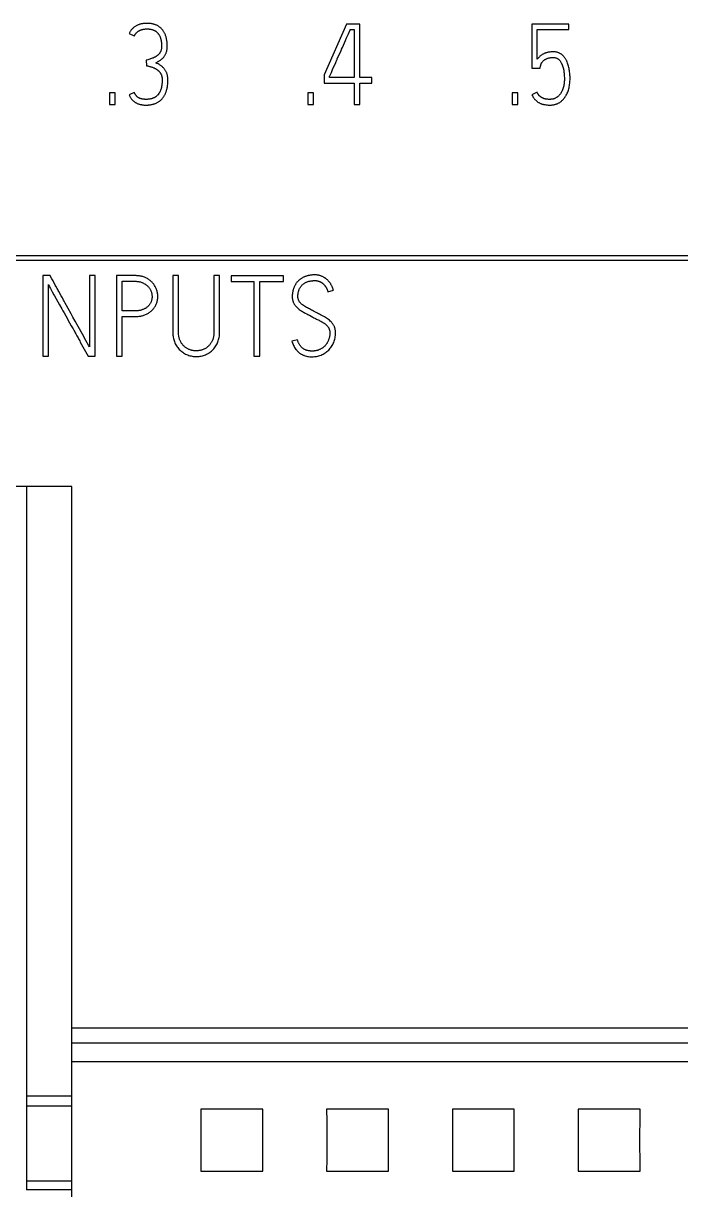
# Model space of a CAD drawing. Header units: inches. Extents: x 9000 to 22395, y 8106 to 17135.
# Drawn here: x 10189.9 to 10218.9, y 8433.9 to 8485.4 of the extents above; entities that cross this region are included whole.
import ezdxf

# ---------------------------------------------------------------- set-up
doc = ezdxf.new("R2010")
doc.units = ezdxf.units.IN
doc.header["$MEASUREMENT"] = 0
doc.layers.add('20000_FRONT_O', color=7, linetype='Continuous')
doc.layers.add('20500_FRONT_O_LABELING', color=7, linetype='Continuous')

# ---------------------------------------------------------------- blocks, each defined once
blk = doc.blocks.new('A$C21A67833')
at = {"layer": '20000_FRONT_O', "linetype": 'Continuous'}
for p, q in [((8.76, 80.703), (87.34, 80.703)), ((87.44, 80.603), (8.66, 80.603)), ((61.021, 76.112), (26, 76.112)), ((60.122, 76.112), (60.122, 62.136)), ((61.021, 22.835), (61.021, 76.112)), ((107.764, 65.346), (61.021, 65.346)), ((107.764, 65.048), (61.021, 65.048)), ((107.764, 64.677), (61.021, 64.677)), ((60.122, 64), (61.021, 64)), ((60.122, 63.8), (61.021, 63.8)), ((64.819, 63.733), (63.587, 63.733)), ((67.319, 63.733), (66.087, 63.733)), ((69.819, 63.733), (68.587, 63.733)), ((72.319, 63.733), (71.087, 63.733)), ((63.587, 62.501), (64.819, 62.501)), ((66.087, 62.501), (67.319, 62.501)), ((68.587, 62.501), (69.819, 62.501)), ((71.087, 62.501), (72.319, 62.501)), ((60.122, 62.314), (61.021, 62.314)), ((60.122, 62.14), (61.021, 62.14))]:
    blk.add_line(p, q, dxfattribs=at)
for points in [[(63.587, 63.733), (63.588, 63.491), (63.588, 63.242), (63.588, 62.992), (63.588, 62.744), (63.587, 62.501)], [(64.819, 62.501), (64.818, 62.744), (64.817, 62.992), (64.817, 63.242), (64.818, 63.491), (64.819, 63.733)], [(66.087, 63.733), (66.088, 63.491), (66.088, 63.242), (66.088, 62.992), (66.088, 62.744), (66.087, 62.501)], [(67.319, 62.501), (67.318, 62.744), (67.317, 62.992), (67.317, 63.242), (67.318, 63.491), (67.319, 63.733)], [(68.587, 63.733), (68.588, 63.491), (68.588, 63.242), (68.588, 62.992), (68.588, 62.744), (68.587, 62.501)], [(69.819, 62.501), (69.818, 62.744), (69.817, 62.992), (69.817, 63.242), (69.818, 63.491), (69.819, 63.733)], [(71.087, 63.733), (71.088, 63.491), (71.088, 63.242), (71.088, 62.992), (71.088, 62.744), (71.087, 62.501)], [(72.319, 62.501), (72.318, 62.744), (72.317, 62.992), (72.317, 63.242), (72.318, 63.491), (72.319, 63.733)]]:
    blk.add_lwpolyline(points, dxfattribs=at)
at = {"layer": '20500_FRONT_O_LABELING', "linetype": 'Continuous'}
for p, q in [((62.161, 85.117), (62.264, 85.066)), ((66.484, 85.303), (66.036, 84.291)), ((66.748, 85.303), (66.484, 85.303)), ((66.521, 85.108), (66.554, 85.184)), ((66.554, 85.184), (66.558, 85.192)), ((66.558, 85.192), (66.635, 85.192)), ((66.635, 85.192), (66.635, 84.238)), ((66.748, 84.238), (66.748, 85.303)), ((70.904, 85.303), (70.165, 85.303)), ((70.165, 85.303), (70.165, 84.424)), ((70.276, 85.192), (70.904, 85.192)), ((70.276, 84.601), (70.276, 85.192)), ((70.904, 85.192), (70.904, 85.303)), ((66.4, 84.833), (66.462, 84.975)), ((62.535, 84.594), (62.501, 84.584)), ((62.501, 84.584), (62.508, 84.473)), ((66.181, 84.341), (66.207, 84.4)), ((66.207, 84.4), (66.27, 84.541)), ((70.165, 84.424), (70.334, 84.424)), ((70.334, 84.424), (70.342, 84.473)), ((70.346, 84.49), (70.347, 84.492)), ((70.347, 84.492), (70.348, 84.494)), ((70.348, 84.497), (70.349, 84.499)), ((70.348, 84.494), (70.348, 84.497)), ((70.349, 84.499), (70.35, 84.501)), ((70.35, 84.501), (70.351, 84.505)), ((66.036, 84.291), (66.036, 84.127)), ((66.147, 84.238), (66.147, 84.267)), ((66.635, 84.238), (66.147, 84.238)), ((66.984, 84.238), (66.748, 84.238)), ((66.984, 84.127), (66.984, 84.238)), ((61.882, 83.936), (61.768, 83.936)), ((61.768, 83.936), (61.768, 83.703)), ((61.882, 83.703), (61.882, 83.936)), ((62.264, 83.94), (62.161, 83.894)), ((65.829, 83.936), (65.716, 83.936)), ((65.716, 83.936), (65.716, 83.703)), ((65.829, 83.703), (65.829, 83.936)), ((66.036, 84.127), (66.635, 84.127)), ((66.635, 84.127), (66.635, 83.703)), ((66.748, 84.127), (66.984, 84.127)), ((66.748, 83.703), (66.748, 84.127)), ((69.887, 83.936), (69.774, 83.936)), ((69.774, 83.936), (69.774, 83.703)), ((69.887, 83.703), (69.887, 83.936)), ((70.271, 83.945), (70.169, 83.898)), ((61.768, 83.703), (61.882, 83.703)), ((65.716, 83.703), (65.829, 83.703)), ((66.635, 83.703), (66.748, 83.703)), ((69.774, 83.703), (69.887, 83.703)), ((60.588, 80.303), (60.444, 80.303)), ((60.444, 80.303), (60.444, 78.703)), ((61.485, 80.303), (61.372, 80.303)), ((61.372, 80.303), (61.372, 78.887)), ((61.485, 78.703), (61.485, 80.303)), ((62.146, 80.303), (61.909, 80.303)), ((61.909, 80.303), (61.909, 78.703)), ((63.143, 80.305), (63.029, 80.305)), ((63.143, 79.286), (63.143, 80.305)), ((63.959, 80.305), (63.846, 80.305)), ((63.959, 79.275), (63.959, 80.305)), ((65.231, 80.301), (64.186, 80.301)), ((64.186, 80.301), (64.186, 80.187)), ((65.231, 80.187), (65.231, 80.301)), ((60.555, 78.703), (60.555, 80.123)), ((62.022, 80.19), (62.277, 80.19)), ((62.022, 79.602), (62.022, 80.19)), ((64.186, 80.187), (64.643, 80.187)), ((64.643, 80.187), (64.643, 78.703)), ((64.756, 80.187), (65.231, 80.187)), ((64.756, 78.703), (64.756, 80.187)), ((66.114, 79.979), (66.223, 80.01)), ((60.677, 79.903), (60.778, 79.723)), ((60.915, 79.711), (60.892, 79.753)), ((60.778, 79.723), (60.822, 79.643)), ((60.866, 79.563), (60.933, 79.443)), ((60.95, 79.647), (60.915, 79.711)), ((61.008, 79.542), (60.95, 79.647)), ((61.044, 79.478), (61.008, 79.542)), ((62.17, 79.602), (62.022, 79.602)), ((60.933, 79.443), (60.944, 79.423)), ((60.944, 79.423), (61.011, 79.303)), ((61.011, 79.303), (61.045, 79.243)), ((61.091, 79.394), (61.044, 79.478)), ((61.149, 79.288), (61.091, 79.394)), ((62.022, 79.489), (62.274, 79.489)), ((62.022, 78.703), (62.022, 79.489)), ((61.231, 79.141), (61.208, 79.183)), ((61.302, 79.014), (61.231, 79.141)), ((61.189, 78.983), (61.345, 78.703)), ((65.506, 79.029), (65.398, 78.998)), ((60.444, 78.703), (60.555, 78.703)), ((61.345, 78.703), (61.485, 78.703)), ((61.909, 78.703), (62.022, 78.703)), ((64.643, 78.703), (64.756, 78.703))]:
    blk.add_line(p, q, dxfattribs=at)
for points in [[(62.692, 84.533), (62.715, 84.545), (62.727, 84.551), (62.738, 84.557), (62.749, 84.564), (62.76, 84.571), (62.771, 84.578), (62.782, 84.586), (62.793, 84.593), (62.803, 84.601), (62.813, 84.61), (62.822, 84.618), (62.832, 84.627), (62.841, 84.637), (62.85, 84.647), (62.858, 84.657), (62.865, 84.668), (62.873, 84.679), (62.879, 84.69), (62.885, 84.702), (62.891, 84.714), (62.896, 84.726), (62.9, 84.738), (62.904, 84.751), (62.908, 84.763), (62.91, 84.776), (62.913, 84.789), (62.915, 84.802), (62.916, 84.815), (62.917, 84.828), (62.918, 84.842), (62.918, 84.855), (62.919, 84.868), (62.919, 84.881), (62.918, 84.894), (62.918, 84.907), (62.917, 84.92), (62.916, 84.933), (62.914, 84.946), (62.913, 84.959), (62.911, 84.972), (62.909, 84.985), (62.906, 84.998), (62.904, 85.011), (62.901, 85.023), (62.898, 85.036), (62.894, 85.049), (62.89, 85.062), (62.886, 85.074), (62.881, 85.086), (62.876, 85.099), (62.871, 85.111), (62.865, 85.122), (62.859, 85.134), (62.853, 85.145), (62.846, 85.157), (62.838, 85.167), (62.831, 85.178), (62.823, 85.188), (62.814, 85.198), (62.805, 85.208), (62.796, 85.217), (62.786, 85.226), (62.777, 85.234), (62.766, 85.242), (62.756, 85.25), (62.745, 85.257), (62.734, 85.264), (62.722, 85.271), (62.71, 85.277), (62.698, 85.282), (62.686, 85.287), (62.674, 85.292), (62.661, 85.296), (62.649, 85.3), (62.636, 85.303), (62.623, 85.306), (62.61, 85.309), (62.597, 85.311), (62.584, 85.312), (62.571, 85.314), (62.558, 85.315), (62.545, 85.316), (62.532, 85.316), (62.519, 85.316), (62.506, 85.316), (62.492, 85.316), (62.479, 85.315), (62.466, 85.314), (62.453, 85.313), (62.44, 85.311), (62.427, 85.309), (62.414, 85.307), (62.401, 85.304), (62.389, 85.301), (62.376, 85.298), (62.363, 85.294), (62.351, 85.289), (62.339, 85.285), (62.327, 85.28), (62.315, 85.274), (62.303, 85.268), (62.292, 85.262), (62.281, 85.255), (62.27, 85.247), (62.26, 85.239), (62.25, 85.231), (62.24, 85.222), (62.23, 85.213), (62.221, 85.204), (62.212, 85.194), (62.204, 85.184), (62.196, 85.173), (62.188, 85.162), (62.181, 85.151), (62.174, 85.14), (62.168, 85.128), (62.161, 85.117)], [(62.264, 85.066), (62.266, 85.07), (62.269, 85.075), (62.271, 85.08), (62.274, 85.085), (62.277, 85.09), (62.28, 85.094), (62.283, 85.099), (62.286, 85.103), (62.289, 85.108), (62.293, 85.112), (62.296, 85.117), (62.3, 85.121), (62.303, 85.125), (62.307, 85.129), (62.311, 85.133), (62.315, 85.137), (62.319, 85.141), (62.323, 85.144), (62.327, 85.148), (62.332, 85.151), (62.336, 85.155), (62.34, 85.158), (62.345, 85.161), (62.35, 85.164), (62.354, 85.167), (62.359, 85.17), (62.364, 85.172), (62.369, 85.175), (62.374, 85.177), (62.379, 85.18), (62.384, 85.182), (62.389, 85.184), (62.394, 85.186), (62.399, 85.188), (62.405, 85.189), (62.41, 85.191), (62.415, 85.193), (62.421, 85.194), (62.426, 85.195), (62.431, 85.197), (62.437, 85.198), (62.442, 85.199), (62.448, 85.2)], [(62.448, 85.2), (62.457, 85.201), (62.465, 85.202), (62.474, 85.203), (62.483, 85.204), (62.491, 85.204), (62.5, 85.205), (62.509, 85.205), (62.517, 85.205), (62.526, 85.205), (62.534, 85.205), (62.543, 85.205), (62.552, 85.204), (62.56, 85.203), (62.569, 85.202), (62.578, 85.201), (62.586, 85.2), (62.595, 85.198), (62.604, 85.196), (62.612, 85.194), (62.621, 85.191), (62.629, 85.189), (62.637, 85.186), (62.645, 85.183), (62.653, 85.179), (62.661, 85.175), (62.669, 85.171), (62.677, 85.167), (62.684, 85.163), (62.691, 85.158), (62.698, 85.153), (62.705, 85.147), (62.712, 85.141), (62.718, 85.135), (62.724, 85.129), (62.73, 85.123), (62.736, 85.116), (62.741, 85.109), (62.746, 85.102), (62.751, 85.095), (62.756, 85.087), (62.76, 85.08), (62.764, 85.072), (62.768, 85.064), (62.772, 85.056), (62.775, 85.048), (62.778, 85.04), (62.781, 85.031), (62.784, 85.023), (62.786, 85.015), (62.789, 85.006), (62.791, 84.998), (62.793, 84.989), (62.795, 84.981), (62.796, 84.972), (62.798, 84.964), (62.799, 84.955), (62.801, 84.938), (62.803, 84.92), (62.804, 84.903), (62.805, 84.885), (62.805, 84.877), (62.806, 84.868), (62.805, 84.859), (62.805, 84.851), (62.805, 84.842), (62.804, 84.833), (62.803, 84.825), (62.802, 84.816), (62.801, 84.807), (62.799, 84.799), (62.797, 84.79), (62.795, 84.782), (62.792, 84.773), (62.789, 84.765), (62.785, 84.757), (62.781, 84.749), (62.777, 84.741), (62.773, 84.734), (62.768, 84.726), (62.763, 84.719), (62.757, 84.712), (62.752, 84.705), (62.746, 84.699), (62.74, 84.692), (62.733, 84.686), (62.727, 84.68), (62.72, 84.675), (62.713, 84.669), (62.706, 84.664), (62.699, 84.659), (62.691, 84.655), (62.684, 84.65), (62.676, 84.646), (62.668, 84.642), (62.66, 84.638), (62.652, 84.634), (62.644, 84.631), (62.636, 84.627), (62.628, 84.624), (62.619, 84.621), (62.603, 84.615), (62.586, 84.609), (62.569, 84.604), (62.552, 84.599), (62.535, 84.594)], [(66.462, 84.975), (66.484, 85.025), (66.521, 85.108)], [(66.27, 84.541), (66.292, 84.591), (66.296, 84.6), (66.3, 84.608), (66.374, 84.775)], [(66.374, 84.775), (66.378, 84.783), (66.381, 84.791), (66.385, 84.8), (66.4, 84.833)], [(70.169, 83.898), (70.179, 83.878), (70.184, 83.868), (70.19, 83.858), (70.196, 83.849), (70.202, 83.839), (70.208, 83.83), (70.215, 83.821), (70.222, 83.812), (70.229, 83.804), (70.237, 83.795), (70.245, 83.787), (70.253, 83.78), (70.262, 83.773), (70.27, 83.765), (70.28, 83.759), (70.289, 83.752), (70.298, 83.746), (70.308, 83.74), (70.318, 83.735), (70.328, 83.73), (70.338, 83.725), (70.348, 83.721), (70.359, 83.717), (70.369, 83.713), (70.38, 83.71), (70.391, 83.707), (70.402, 83.704), (70.413, 83.702), (70.424, 83.7), (70.447, 83.697), (70.469, 83.694), (70.492, 83.693), (70.515, 83.692), (70.537, 83.692), (70.549, 83.693), (70.56, 83.693), (70.572, 83.694), (70.583, 83.696), (70.594, 83.697), (70.605, 83.699), (70.616, 83.702), (70.627, 83.704), (70.638, 83.708), (70.649, 83.711), (70.66, 83.715), (70.67, 83.719), (70.681, 83.724), (70.691, 83.729), (70.701, 83.734), (70.711, 83.739), (70.721, 83.745), (70.73, 83.752), (70.74, 83.758), (70.749, 83.765), (70.758, 83.772), (70.766, 83.78), (70.775, 83.787), (70.783, 83.795), (70.791, 83.803), (70.798, 83.812), (70.806, 83.821), (70.813, 83.829), (70.82, 83.839), (70.826, 83.848), (70.833, 83.857), (70.839, 83.867), (70.845, 83.877), (70.851, 83.886), (70.861, 83.906), (70.871, 83.927), (70.88, 83.948), (70.888, 83.969), (70.895, 83.99), (70.901, 84.012), (70.907, 84.034), (70.912, 84.056), (70.916, 84.078), (70.919, 84.101), (70.922, 84.124), (70.924, 84.146), (70.925, 84.169), (70.926, 84.192), (70.926, 84.215), (70.926, 84.237), (70.926, 84.26), (70.925, 84.282), (70.923, 84.305), (70.921, 84.328), (70.919, 84.35), (70.916, 84.372), (70.912, 84.395), (70.908, 84.417), (70.904, 84.44), (70.898, 84.462), (70.892, 84.484), (70.886, 84.506), (70.878, 84.527), (70.87, 84.549), (70.865, 84.559), (70.86, 84.569), (70.855, 84.58), (70.85, 84.59), (70.844, 84.6), (70.839, 84.609), (70.833, 84.619), (70.826, 84.628), (70.819, 84.637), (70.812, 84.646), (70.805, 84.655), (70.797, 84.663), (70.789, 84.671), (70.781, 84.679), (70.773, 84.687), (70.764, 84.694), (70.754, 84.701), (70.745, 84.707), (70.735, 84.713), (70.725, 84.719), (70.715, 84.724), (70.704, 84.729), (70.694, 84.733), (70.683, 84.737), (70.672, 84.74), (70.661, 84.743), (70.65, 84.745), (70.639, 84.747), (70.627, 84.748), (70.616, 84.749), (70.605, 84.75), (70.593, 84.751), (70.582, 84.751), (70.57, 84.75), (70.559, 84.75), (70.547, 84.749), (70.525, 84.746), (70.502, 84.743), (70.491, 84.741), (70.48, 84.738), (70.469, 84.735), (70.458, 84.732), (70.447, 84.729), (70.436, 84.725), (70.425, 84.721), (70.415, 84.716), (70.405, 84.712), (70.394, 84.706), (70.384, 84.701), (70.375, 84.695), (70.365, 84.689), (70.356, 84.682), (70.346, 84.675), (70.338, 84.668), (70.329, 84.661), (70.32, 84.653), (70.312, 84.645), (70.304, 84.637), (70.297, 84.629), (70.289, 84.62), (70.282, 84.611), (70.276, 84.601)], [(70.387, 84.56), (70.394, 84.568), (70.402, 84.575), (70.409, 84.582), (70.418, 84.589), (70.426, 84.595), (70.435, 84.6), (70.444, 84.605), (70.453, 84.61), (70.463, 84.614), (70.472, 84.618), (70.482, 84.622), (70.492, 84.625), (70.502, 84.628), (70.512, 84.63), (70.523, 84.632), (70.533, 84.633), (70.543, 84.635), (70.554, 84.636), (70.564, 84.637), (70.575, 84.637), (70.585, 84.637), (70.595, 84.637), (70.606, 84.637), (70.616, 84.636), (70.626, 84.634), (70.637, 84.632), (70.647, 84.629), (70.656, 84.626), (70.666, 84.621), (70.675, 84.617), (70.684, 84.611), (70.688, 84.608), (70.693, 84.605), (70.697, 84.602), (70.701, 84.598), (70.708, 84.591), (70.715, 84.584), (70.722, 84.576), (70.728, 84.568), (70.734, 84.559), (70.74, 84.551), (70.746, 84.542), (70.751, 84.533), (70.756, 84.524), (70.76, 84.514), (70.765, 84.505), (70.769, 84.496), (70.773, 84.486), (70.776, 84.476), (70.78, 84.466), (70.783, 84.456), (70.786, 84.447), (70.789, 84.437), (70.791, 84.427), (70.794, 84.417), (70.796, 84.407), (70.8, 84.386), (70.804, 84.366), (70.806, 84.346), (70.809, 84.325), (70.811, 84.305), (70.812, 84.284), (70.813, 84.264), (70.814, 84.243), (70.815, 84.223), (70.815, 84.202), (70.814, 84.182), (70.813, 84.161), (70.811, 84.141), (70.809, 84.12), (70.807, 84.11), (70.806, 84.1), (70.802, 84.08), (70.8, 84.069), (70.797, 84.059), (70.795, 84.049), (70.792, 84.039), (70.789, 84.029), (70.786, 84.02), (70.782, 84.01), (70.779, 84), (70.775, 83.99), (70.771, 83.981), (70.767, 83.972), (70.762, 83.962), (70.757, 83.953), (70.752, 83.944), (70.747, 83.935), (70.742, 83.927), (70.736, 83.918), (70.73, 83.91), (70.723, 83.901), (70.717, 83.893), (70.71, 83.886), (70.702, 83.878), (70.695, 83.871), (70.687, 83.864), (70.679, 83.857), (70.671, 83.851), (70.663, 83.845), (70.654, 83.839), (70.645, 83.834), (70.636, 83.829), (70.627, 83.825), (70.617, 83.821), (70.608, 83.817), (70.598, 83.814), (70.588, 83.812), (70.578, 83.81), (70.568, 83.808), (70.558, 83.807), (70.548, 83.806), (70.537, 83.805), (70.527, 83.805), (70.516, 83.805), (70.506, 83.805), (70.496, 83.805), (70.485, 83.806), (70.475, 83.807), (70.454, 83.809)], [(62.161, 83.894), (62.166, 83.883), (62.172, 83.872), (62.177, 83.861), (62.183, 83.851), (62.189, 83.84), (62.195, 83.83), (62.202, 83.82), (62.209, 83.811), (62.217, 83.801), (62.225, 83.792), (62.233, 83.784), (62.242, 83.775), (62.251, 83.767), (62.261, 83.76), (62.27, 83.753), (62.281, 83.746), (62.291, 83.74), (62.301, 83.734), (62.312, 83.729), (62.323, 83.724), (62.334, 83.719), (62.345, 83.715), (62.357, 83.711), (62.368, 83.708), (62.38, 83.705), (62.392, 83.702), (62.404, 83.7), (62.416, 83.698), (62.428, 83.696), (62.44, 83.695), (62.452, 83.693), (62.464, 83.693), (62.476, 83.692), (62.488, 83.692), (62.512, 83.692), (62.524, 83.692), (62.536, 83.693), (62.548, 83.694), (62.56, 83.695), (62.572, 83.696), (62.584, 83.698), (62.596, 83.7), (62.608, 83.702), (62.62, 83.705), (62.631, 83.707), (62.643, 83.711), (62.654, 83.714), (62.666, 83.718), (62.677, 83.722), (62.688, 83.726), (62.7, 83.731), (62.71, 83.737), (62.721, 83.742), (62.732, 83.748), (62.742, 83.754), (62.752, 83.761), (62.762, 83.768), (62.772, 83.775), (62.781, 83.783), (62.79, 83.791), (62.799, 83.799), (62.808, 83.808), (62.816, 83.817), (62.824, 83.826), (62.831, 83.835), (62.839, 83.845), (62.846, 83.855), (62.853, 83.865), (62.859, 83.875), (62.865, 83.886), (62.871, 83.896), (62.876, 83.907), (62.881, 83.918), (62.886, 83.929), (62.891, 83.94), (62.895, 83.952), (62.899, 83.963), (62.903, 83.975), (62.906, 83.986), (62.909, 83.998), (62.912, 84.01), (62.915, 84.022), (62.917, 84.033), (62.922, 84.057), (62.925, 84.081), (62.928, 84.105), (62.93, 84.129), (62.932, 84.153), (62.932, 84.177), (62.932, 84.201), (62.931, 84.213), (62.93, 84.225), (62.929, 84.237), (62.928, 84.249), (62.926, 84.261), (62.924, 84.273), (62.921, 84.285), (62.918, 84.297), (62.915, 84.308), (62.911, 84.32), (62.907, 84.331), (62.902, 84.342), (62.897, 84.353), (62.892, 84.364), (62.886, 84.375), (62.88, 84.385), (62.873, 84.395), (62.866, 84.405), (62.858, 84.414), (62.85, 84.423), (62.842, 84.432), (62.833, 84.44), (62.825, 84.449), (62.815, 84.456), (62.806, 84.464), (62.796, 84.471), (62.786, 84.478), (62.776, 84.485), (62.766, 84.491), (62.756, 84.498), (62.735, 84.51), (62.713, 84.521), (62.692, 84.533)], [(62.508, 84.473), (62.52, 84.471), (62.532, 84.469), (62.543, 84.466), (62.555, 84.464), (62.567, 84.461), (62.579, 84.458), (62.591, 84.455), (62.602, 84.451), (62.614, 84.447), (62.625, 84.443), (62.636, 84.439), (62.642, 84.437), (62.647, 84.434), (62.653, 84.432), (62.658, 84.429), (62.664, 84.427), (62.669, 84.424), (62.674, 84.421), (62.68, 84.419), (62.685, 84.416), (62.69, 84.413), (62.695, 84.41), (62.7, 84.406), (62.705, 84.403), (62.71, 84.4), (62.715, 84.396), (62.72, 84.393), (62.725, 84.389), (62.73, 84.385), (62.734, 84.381), (62.739, 84.377), (62.743, 84.373), (62.748, 84.369), (62.752, 84.365), (62.756, 84.36), (62.76, 84.356), (62.764, 84.351), (62.768, 84.347), (62.771, 84.342), (62.775, 84.337), (62.778, 84.332), (62.782, 84.327), (62.785, 84.322), (62.788, 84.317), (62.791, 84.312), (62.794, 84.306), (62.796, 84.301), (62.799, 84.296), (62.801, 84.29), (62.803, 84.285), (62.805, 84.279), (62.807, 84.273), (62.809, 84.267), (62.811, 84.262), (62.812, 84.256), (62.813, 84.25), (62.814, 84.244), (62.815, 84.238), (62.816, 84.232), (62.817, 84.226), (62.817, 84.22), (62.818, 84.214), (62.818, 84.208), (62.818, 84.202), (62.818, 84.196)], [(70.342, 84.473), (70.342, 84.473), (70.342, 84.473), (70.342, 84.474), (70.342, 84.474), (70.343, 84.475), (70.343, 84.476), (70.343, 84.476), (70.343, 84.478), (70.343, 84.479), (70.344, 84.48), (70.344, 84.481), (70.344, 84.482), (70.344, 84.484), (70.345, 84.485), (70.345, 84.486), (70.345, 84.487), (70.346, 84.488), (70.346, 84.49)], [(70.351, 84.505), (70.352, 84.506), (70.352, 84.508), (70.353, 84.509), (70.353, 84.51), (70.354, 84.512), (70.355, 84.513), (70.355, 84.515), (70.356, 84.516), (70.356, 84.517), (70.357, 84.519), (70.358, 84.52), (70.359, 84.521), (70.359, 84.523), (70.36, 84.524), (70.361, 84.525), (70.362, 84.527), (70.362, 84.528), (70.363, 84.529), (70.364, 84.53), (70.365, 84.532), (70.366, 84.534), (70.368, 84.537), (70.37, 84.539), (70.372, 84.542), (70.373, 84.544), (70.375, 84.547), (70.377, 84.549), (70.379, 84.551), (70.381, 84.554), (70.383, 84.556), (70.385, 84.558), (70.387, 84.56)], [(62.818, 84.196), (62.818, 84.179), (62.818, 84.162), (62.817, 84.145), (62.815, 84.128), (62.814, 84.111), (62.812, 84.094), (62.809, 84.078), (62.807, 84.061), (62.805, 84.053), (62.803, 84.045), (62.801, 84.036), (62.799, 84.028), (62.797, 84.02), (62.795, 84.012), (62.792, 84.004), (62.789, 83.996), (62.787, 83.987), (62.783, 83.979), (62.78, 83.971), (62.777, 83.964), (62.773, 83.956), (62.769, 83.948), (62.765, 83.94), (62.761, 83.933), (62.757, 83.926), (62.752, 83.919), (62.747, 83.912), (62.742, 83.905), (62.737, 83.898), (62.731, 83.892), (62.725, 83.885), (62.719, 83.879), (62.713, 83.874), (62.707, 83.868), (62.7, 83.863), (62.693, 83.858), (62.686, 83.853), (62.679, 83.848), (62.671, 83.844), (62.664, 83.84), (62.656, 83.836), (62.648, 83.833), (62.641, 83.829), (62.633, 83.826), (62.625, 83.823), (62.616, 83.821), (62.608, 83.819), (62.6, 83.816), (62.592, 83.814), (62.583, 83.813), (62.575, 83.811), (62.566, 83.81), (62.558, 83.809), (62.549, 83.808), (62.541, 83.807), (62.533, 83.806), (62.516, 83.805), (62.507, 83.805), (62.498, 83.805), (62.49, 83.805), (62.481, 83.805), (62.473, 83.805), (62.464, 83.806), (62.456, 83.807), (62.447, 83.807), (62.439, 83.808), (62.43, 83.81), (62.422, 83.811), (62.414, 83.813), (62.405, 83.815), (62.397, 83.817), (62.389, 83.82), (62.381, 83.822), (62.373, 83.825), (62.365, 83.829), (62.357, 83.833), (62.35, 83.837), (62.343, 83.841), (62.336, 83.846), (62.329, 83.851), (62.322, 83.857), (62.316, 83.863), (62.31, 83.869), (62.304, 83.875), (62.299, 83.881), (62.293, 83.888), (62.288, 83.895), (62.284, 83.902), (62.279, 83.91), (62.275, 83.917), (62.271, 83.925), (62.267, 83.932), (62.264, 83.94)], [(66.147, 84.267), (66.151, 84.275), (66.181, 84.341)], [(70.322, 83.872), (70.321, 83.873), (70.319, 83.874), (70.318, 83.876), (70.316, 83.877), (70.315, 83.879), (70.313, 83.88), (70.312, 83.882), (70.311, 83.883), (70.309, 83.885), (70.308, 83.886), (70.307, 83.888), (70.305, 83.889), (70.304, 83.891), (70.303, 83.893), (70.302, 83.894), (70.3, 83.896), (70.299, 83.897), (70.298, 83.899), (70.297, 83.901), (70.296, 83.902), (70.293, 83.906), (70.291, 83.909), (70.289, 83.913), (70.287, 83.916), (70.285, 83.919), (70.283, 83.923), (70.281, 83.927), (70.279, 83.93), (70.277, 83.934), (70.275, 83.937), (70.273, 83.941), (70.271, 83.945)], [(70.454, 83.809), (70.45, 83.81), (70.446, 83.811), (70.443, 83.811), (70.439, 83.812), (70.435, 83.813), (70.431, 83.813), (70.427, 83.814), (70.423, 83.815), (70.42, 83.816), (70.416, 83.817), (70.412, 83.818), (70.408, 83.82), (70.405, 83.821), (70.401, 83.822), (70.397, 83.824), (70.394, 83.825), (70.39, 83.827), (70.387, 83.828), (70.383, 83.83), (70.38, 83.832), (70.376, 83.833), (70.373, 83.835), (70.369, 83.837), (70.366, 83.839), (70.362, 83.841), (70.359, 83.843), (70.356, 83.845), (70.353, 83.847), (70.349, 83.85), (70.346, 83.852), (70.343, 83.854), (70.34, 83.856), (70.337, 83.859), (70.334, 83.861), (70.331, 83.864), (70.328, 83.866), (70.325, 83.869), (70.322, 83.872)], [(60.623, 80.239), (60.6, 80.282), (60.588, 80.303)], [(60.682, 80.134), (60.658, 80.176), (60.647, 80.197), (60.635, 80.218), (60.623, 80.239)], [(62.274, 79.489), (62.29, 79.489), (62.307, 79.489), (62.324, 79.49), (62.341, 79.492), (62.357, 79.494), (62.374, 79.496), (62.391, 79.499), (62.407, 79.502), (62.423, 79.506), (62.44, 79.51), (62.456, 79.515), (62.472, 79.521), (62.487, 79.527), (62.503, 79.534), (62.518, 79.541), (62.533, 79.549), (62.547, 79.558), (62.561, 79.567), (62.575, 79.577), (62.588, 79.587), (62.601, 79.598), (62.613, 79.609), (62.625, 79.621), (62.637, 79.633), (62.647, 79.646), (62.657, 79.659), (62.667, 79.673), (62.676, 79.687), (62.684, 79.701), (62.692, 79.716), (62.699, 79.732), (62.705, 79.747), (62.711, 79.763), (62.716, 79.779), (62.72, 79.795), (62.723, 79.812), (62.726, 79.829), (62.728, 79.845), (62.729, 79.862), (62.73, 79.879), (62.73, 79.896), (62.729, 79.913), (62.728, 79.929), (62.726, 79.946), (62.723, 79.963), (62.719, 79.979), (62.715, 79.995), (62.71, 80.012), (62.705, 80.028), (62.699, 80.043), (62.692, 80.059), (62.685, 80.074), (62.677, 80.089), (62.668, 80.103), (62.659, 80.117), (62.649, 80.131), (62.639, 80.144), (62.628, 80.157), (62.617, 80.17), (62.605, 80.181), (62.593, 80.193), (62.58, 80.204), (62.566, 80.214), (62.553, 80.224), (62.538, 80.233), (62.524, 80.242), (62.509, 80.25), (62.494, 80.257), (62.479, 80.264), (62.463, 80.271), (62.447, 80.276), (62.431, 80.282), (62.415, 80.286), (62.398, 80.29), (62.382, 80.294), (62.366, 80.296), (62.349, 80.298), (62.332, 80.3), (62.315, 80.301), (62.299, 80.302), (62.282, 80.303), (62.248, 80.303), (62.214, 80.303), (62.18, 80.303), (62.146, 80.303)], [(63.029, 80.305), (63.029, 79.259), (63.029, 79.213), (63.029, 79.168), (63.03, 79.145), (63.032, 79.122), (63.034, 79.1), (63.038, 79.077), (63.042, 79.055), (63.047, 79.033), (63.054, 79.011), (63.061, 78.99), (63.07, 78.969), (63.079, 78.948), (63.09, 78.928), (63.101, 78.908), (63.114, 78.889), (63.127, 78.871), (63.141, 78.853), (63.157, 78.837), (63.173, 78.821), (63.189, 78.805), (63.207, 78.791), (63.225, 78.778), (63.244, 78.765), (63.264, 78.754), (63.284, 78.743), (63.304, 78.734), (63.326, 78.725), (63.347, 78.717), (63.369, 78.711), (63.391, 78.706), (63.413, 78.701), (63.436, 78.698), (63.459, 78.696), (63.481, 78.694), (63.504, 78.694), (63.527, 78.695), (63.55, 78.697), (63.572, 78.7), (63.594, 78.704), (63.617, 78.709), (63.638, 78.716), (63.66, 78.723), (63.681, 78.731), (63.702, 78.74), (63.722, 78.751), (63.742, 78.762), (63.761, 78.774), (63.779, 78.788), (63.797, 78.802), (63.814, 78.817), (63.83, 78.833), (63.845, 78.85), (63.86, 78.868), (63.873, 78.886), (63.886, 78.905), (63.898, 78.925), (63.908, 78.945), (63.918, 78.965), (63.926, 78.986), (63.934, 79.008), (63.94, 79.03), (63.946, 79.052), (63.951, 79.074), (63.954, 79.096), (63.957, 79.119), (63.958, 79.141), (63.959, 79.163), (63.96, 79.186), (63.959, 79.275)], [(63.846, 80.305), (63.846, 79.291), (63.846, 79.24), (63.846, 79.189), (63.845, 79.164), (63.844, 79.139), (63.842, 79.114), (63.84, 79.101), (63.838, 79.089), (63.836, 79.077), (63.833, 79.064), (63.83, 79.052), (63.826, 79.04), (63.822, 79.028), (63.817, 79.017), (63.812, 79.005), (63.806, 78.994), (63.8, 78.982), (63.794, 78.971), (63.787, 78.961), (63.78, 78.95), (63.773, 78.94), (63.765, 78.93), (63.757, 78.92), (63.748, 78.911), (63.739, 78.902), (63.73, 78.894), (63.721, 78.885), (63.711, 78.878), (63.701, 78.87), (63.69, 78.863), (63.68, 78.856), (63.669, 78.85), (63.657, 78.844), (63.646, 78.839), (63.634, 78.834), (63.622, 78.83), (63.61, 78.825), (63.598, 78.822), (63.586, 78.818), (63.573, 78.815), (63.561, 78.813), (63.548, 78.811), (63.536, 78.809), (63.523, 78.808), (63.511, 78.808), (63.498, 78.807), (63.485, 78.807), (63.473, 78.808), (63.46, 78.809), (63.448, 78.81), (63.435, 78.812), (63.423, 78.814), (63.41, 78.817), (63.398, 78.82), (63.386, 78.823), (63.374, 78.827), (63.362, 78.831), (63.35, 78.836), (63.338, 78.841), (63.327, 78.847), (63.316, 78.853), (63.305, 78.859), (63.294, 78.866), (63.284, 78.873), (63.274, 78.881), (63.264, 78.889), (63.255, 78.897), (63.245, 78.906), (63.237, 78.915), (63.228, 78.925), (63.22, 78.934), (63.213, 78.944), (63.205, 78.955), (63.198, 78.965), (63.192, 78.976), (63.186, 78.987), (63.18, 78.999), (63.175, 79.01), (63.17, 79.022), (63.165, 79.034), (63.161, 79.046), (63.158, 79.058), (63.155, 79.07), (63.152, 79.083), (63.15, 79.095), (63.148, 79.107), (63.145, 79.133), (63.144, 79.158), (63.143, 79.184), (63.143, 79.235), (63.143, 79.286)], [(66.223, 80.01), (66.219, 80.021), (66.216, 80.032), (66.212, 80.043), (66.208, 80.054), (66.204, 80.065), (66.199, 80.075), (66.195, 80.086), (66.19, 80.096), (66.184, 80.106), (66.179, 80.116), (66.173, 80.126), (66.168, 80.136), (66.161, 80.146), (66.155, 80.156), (66.148, 80.165), (66.141, 80.175), (66.134, 80.184), (66.127, 80.193), (66.119, 80.201), (66.111, 80.21), (66.103, 80.218), (66.094, 80.226), (66.085, 80.234), (66.076, 80.241), (66.067, 80.248), (66.058, 80.255), (66.048, 80.261), (66.038, 80.267), (66.028, 80.273), (66.018, 80.279), (66.007, 80.284), (65.997, 80.288), (65.986, 80.293), (65.975, 80.296), (65.964, 80.3), (65.953, 80.303), (65.942, 80.306), (65.93, 80.309), (65.919, 80.311), (65.908, 80.312), (65.896, 80.314), (65.885, 80.315), (65.873, 80.316), (65.861, 80.316), (65.85, 80.316), (65.838, 80.316), (65.827, 80.316), (65.815, 80.315), (65.804, 80.315), (65.792, 80.314), (65.78, 80.312), (65.769, 80.311), (65.758, 80.309), (65.746, 80.307), (65.735, 80.305), (65.723, 80.303), (65.712, 80.3), (65.701, 80.297), (65.69, 80.294), (65.679, 80.29), (65.668, 80.287), (65.657, 80.283), (65.646, 80.278), (65.636, 80.274), (65.625, 80.269), (65.615, 80.264), (65.605, 80.258), (65.595, 80.252), (65.585, 80.246), (65.575, 80.24), (65.566, 80.233), (65.556, 80.226), (65.547, 80.219), (65.539, 80.211), (65.53, 80.203), (65.522, 80.195), (65.514, 80.187), (65.506, 80.178), (65.498, 80.169), (65.491, 80.16), (65.484, 80.151), (65.478, 80.141), (65.471, 80.132), (65.465, 80.122), (65.459, 80.112), (65.454, 80.102), (65.449, 80.091), (65.444, 80.081), (65.439, 80.07), (65.435, 80.059), (65.431, 80.049), (65.427, 80.038), (65.424, 80.027), (65.42, 80.015), (65.418, 80.004), (65.415, 79.993), (65.413, 79.981), (65.411, 79.97), (65.409, 79.959), (65.407, 79.947), (65.406, 79.936), (65.405, 79.924), (65.405, 79.912), (65.404, 79.901), (65.404, 79.889), (65.404, 79.878), (65.405, 79.866), (65.405, 79.854), (65.407, 79.843), (65.408, 79.831), (65.41, 79.82), (65.413, 79.808), (65.416, 79.797), (65.419, 79.786), (65.423, 79.775), (65.428, 79.764), (65.433, 79.754), (65.439, 79.744)], [(60.555, 80.123), (60.565, 80.103), (60.576, 80.083), (60.587, 80.063), (60.599, 80.043), (60.632, 79.983)], [(60.632, 79.983), (60.666, 79.923), (60.677, 79.903)], [(60.728, 80.049), (60.705, 80.091), (60.693, 80.113), (60.682, 80.134)], [(60.81, 79.901), (60.763, 79.986), (60.752, 80.007), (60.74, 80.028), (60.728, 80.049)], [(62.277, 80.19), (62.29, 80.19), (62.302, 80.189), (62.314, 80.188), (62.327, 80.187), (62.339, 80.186), (62.351, 80.184), (62.364, 80.182), (62.376, 80.179), (62.388, 80.176), (62.399, 80.172), (62.411, 80.168), (62.423, 80.164), (62.434, 80.159), (62.445, 80.154), (62.456, 80.148), (62.467, 80.142), (62.477, 80.136), (62.488, 80.129), (62.498, 80.122), (62.508, 80.114), (62.517, 80.106), (62.526, 80.098), (62.535, 80.089), (62.544, 80.08), (62.552, 80.071), (62.559, 80.061), (62.566, 80.051), (62.573, 80.041), (62.579, 80.03), (62.585, 80.02), (62.59, 80.008), (62.595, 79.997), (62.6, 79.985), (62.603, 79.974), (62.607, 79.962), (62.61, 79.95), (62.612, 79.938), (62.614, 79.925), (62.615, 79.913), (62.616, 79.901), (62.617, 79.888), (62.616, 79.876), (62.616, 79.863), (62.615, 79.851), (62.613, 79.839), (62.611, 79.827), (62.608, 79.815), (62.605, 79.803), (62.601, 79.791), (62.596, 79.779), (62.591, 79.768), (62.586, 79.757), (62.58, 79.746), (62.573, 79.736), (62.566, 79.726), (62.558, 79.716), (62.55, 79.707), (62.542, 79.697), (62.533, 79.689), (62.524, 79.681), (62.514, 79.673), (62.504, 79.665), (62.494, 79.658), (62.483, 79.652), (62.473, 79.646), (62.462, 79.64), (62.45, 79.635), (62.439, 79.63), (62.427, 79.626), (62.416, 79.622), (62.404, 79.618), (62.392, 79.615), (62.38, 79.612), (62.368, 79.609), (62.355, 79.607), (62.343, 79.605), (62.331, 79.604), (62.318, 79.603), (62.306, 79.602), (62.294, 79.602), (62.269, 79.601), (62.244, 79.601)], [(65.786, 79.618), (65.745, 79.639), (65.725, 79.649), (65.704, 79.66), (65.684, 79.671), (65.665, 79.682), (65.645, 79.694), (65.626, 79.707), (65.607, 79.72), (65.598, 79.728), (65.59, 79.735), (65.581, 79.743), (65.573, 79.751), (65.565, 79.759), (65.558, 79.768), (65.551, 79.777), (65.544, 79.786), (65.538, 79.796), (65.533, 79.807), (65.529, 79.817), (65.525, 79.828), (65.522, 79.839), (65.52, 79.851), (65.518, 79.862), (65.517, 79.874), (65.517, 79.886), (65.517, 79.897), (65.518, 79.92), (65.52, 79.943), (65.524, 79.966), (65.526, 79.978), (65.529, 79.989), (65.532, 80), (65.536, 80.011), (65.54, 80.022), (65.544, 80.033), (65.549, 80.043), (65.555, 80.053), (65.56, 80.063), (65.566, 80.073), (65.573, 80.083), (65.58, 80.092), (65.587, 80.101), (65.595, 80.11), (65.603, 80.118), (65.611, 80.126), (65.62, 80.133), (65.629, 80.14), (65.638, 80.147), (65.648, 80.154), (65.658, 80.16), (65.668, 80.165), (65.679, 80.17), (65.689, 80.175), (65.7, 80.179), (65.711, 80.183), (65.722, 80.187), (65.734, 80.19), (65.745, 80.192), (65.757, 80.194)], [(65.757, 80.194), (65.77, 80.196), (65.784, 80.198), (65.791, 80.199), (65.798, 80.2), (65.805, 80.201), (65.812, 80.201), (65.819, 80.202), (65.826, 80.202), (65.833, 80.203), (65.84, 80.203), (65.846, 80.203), (65.853, 80.203), (65.86, 80.203), (65.867, 80.203), (65.874, 80.202), (65.881, 80.202), (65.888, 80.201), (65.894, 80.2), (65.901, 80.199), (65.908, 80.198), (65.915, 80.196), (65.921, 80.195), (65.928, 80.193), (65.934, 80.19), (65.941, 80.188), (65.947, 80.186), (65.953, 80.183), (65.96, 80.18), (65.966, 80.177), (65.972, 80.174), (65.978, 80.17), (65.984, 80.167), (65.99, 80.163), (65.995, 80.159), (66.001, 80.155), (66.006, 80.151), (66.012, 80.146), (66.017, 80.142), (66.022, 80.137), (66.027, 80.132), (66.032, 80.127), (66.037, 80.122)], [(66.037, 80.122), (66.041, 80.118), (66.045, 80.113), (66.048, 80.108), (66.052, 80.103), (66.056, 80.099), (66.059, 80.094), (66.063, 80.089), (66.066, 80.084), (66.07, 80.078), (66.073, 80.073), (66.076, 80.068), (66.079, 80.063), (66.082, 80.057), (66.085, 80.052), (66.087, 80.047), (66.09, 80.041), (66.093, 80.036), (66.095, 80.03), (66.098, 80.024), (66.1, 80.019), (66.102, 80.013), (66.104, 80.008), (66.107, 80.002), (66.109, 79.996), (66.11, 79.99), (66.112, 79.985), (66.114, 79.979)], [(60.857, 79.816), (60.833, 79.859), (60.822, 79.88), (60.81, 79.901)], [(60.892, 79.753), (60.868, 79.795), (60.857, 79.816)], [(65.439, 79.744), (65.444, 79.735), (65.449, 79.727), (65.455, 79.719), (65.46, 79.711), (65.466, 79.704), (65.472, 79.696), (65.479, 79.689), (65.485, 79.682), (65.492, 79.675), (65.499, 79.668), (65.506, 79.661), (65.513, 79.655), (65.52, 79.648), (65.528, 79.642), (65.536, 79.636), (65.543, 79.63), (65.559, 79.618), (65.575, 79.607), (65.591, 79.597), (65.608, 79.587), (65.625, 79.577), (65.642, 79.568), (65.66, 79.559)], [(60.822, 79.643), (60.844, 79.603), (60.866, 79.563)], [(62.244, 79.601), (62.195, 79.602), (62.17, 79.602)], [(65.398, 78.998), (65.404, 78.976), (65.412, 78.955), (65.42, 78.934), (65.43, 78.913), (65.44, 78.893), (65.451, 78.873), (65.464, 78.854), (65.477, 78.835), (65.485, 78.826), (65.492, 78.817), (65.5, 78.809), (65.508, 78.8), (65.516, 78.792), (65.524, 78.785), (65.533, 78.777), (65.542, 78.77), (65.551, 78.763), (65.56, 78.757), (65.57, 78.75), (65.58, 78.744), (65.589, 78.739), (65.6, 78.733), (65.61, 78.728), (65.62, 78.723), (65.631, 78.719), (65.641, 78.715), (65.663, 78.708), (65.685, 78.702), (65.708, 78.697), (65.73, 78.694), (65.753, 78.691), (65.776, 78.69), (65.799, 78.69), (65.821, 78.69), (65.844, 78.692), (65.867, 78.694), (65.889, 78.698), (65.912, 78.702), (65.934, 78.708), (65.955, 78.715), (65.977, 78.723), (65.997, 78.732), (66.018, 78.742), (66.038, 78.754), (66.057, 78.766), (66.076, 78.779), (66.094, 78.793), (66.111, 78.808), (66.128, 78.824), (66.143, 78.84), (66.158, 78.858), (66.173, 78.876), (66.186, 78.895), (66.198, 78.914), (66.209, 78.934), (66.219, 78.955), (66.229, 78.976), (66.237, 78.997), (66.244, 79.019), (66.25, 79.041), (66.256, 79.064), (66.26, 79.086), (66.263, 79.109), (66.265, 79.132), (66.265, 79.155), (66.265, 79.178), (66.264, 79.189), (66.263, 79.201), (66.262, 79.212), (66.26, 79.224), (66.258, 79.235), (66.255, 79.246), (66.252, 79.257), (66.249, 79.268), (66.245, 79.279), (66.241, 79.289), (66.236, 79.3), (66.231, 79.31), (66.225, 79.32), (66.219, 79.33), (66.213, 79.339), (66.206, 79.349), (66.199, 79.358), (66.192, 79.367), (66.184, 79.375), (66.176, 79.384), (66.16, 79.4), (66.143, 79.416), (66.125, 79.43), (66.106, 79.444), (66.087, 79.457), (66.068, 79.469), (66.048, 79.481), (66.029, 79.492), (66.008, 79.503), (65.968, 79.523)], [(65.66, 79.559), (65.695, 79.541), (65.712, 79.531), (65.729, 79.522), (65.746, 79.513)], [(65.746, 79.513), (65.781, 79.494), (65.815, 79.475)], [(65.826, 79.597), (65.806, 79.608), (65.786, 79.618)], [(65.907, 79.555), (65.867, 79.576), (65.826, 79.597)], [(65.968, 79.523), (65.947, 79.534), (65.927, 79.544), (65.907, 79.555)], [(61.208, 79.183), (61.173, 79.246), (61.149, 79.288)], [(65.815, 79.475), (65.832, 79.466), (65.85, 79.457), (65.867, 79.448), (65.885, 79.439), (65.902, 79.431), (65.92, 79.422), (65.938, 79.414), (65.955, 79.405), (65.973, 79.396), (65.99, 79.386), (66.007, 79.377), (66.015, 79.371), (66.024, 79.366), (66.032, 79.36), (66.04, 79.355), (66.048, 79.349), (66.055, 79.343), (66.063, 79.337), (66.07, 79.331), (66.078, 79.324), (66.085, 79.317), (66.091, 79.31), (66.098, 79.303), (66.104, 79.296), (66.111, 79.288), (66.116, 79.28), (66.122, 79.272)], [(61.045, 79.243), (61.067, 79.203), (61.078, 79.183), (61.089, 79.163), (61.1, 79.143)], [(61.1, 79.143), (61.123, 79.103), (61.134, 79.083), (61.145, 79.063), (61.156, 79.043), (61.167, 79.023), (61.178, 79.003), (61.189, 78.983)], [(66.122, 79.272), (66.125, 79.268), (66.128, 79.263), (66.13, 79.258), (66.133, 79.254), (66.137, 79.244), (66.14, 79.234), (66.144, 79.224), (66.146, 79.214), (66.148, 79.203), (66.15, 79.193), (66.151, 79.182), (66.152, 79.172), (66.152, 79.161), (66.152, 79.151), (66.151, 79.14), (66.151, 79.13), (66.15, 79.119), (66.148, 79.109), (66.147, 79.098), (66.145, 79.088), (66.143, 79.077), (66.14, 79.067), (66.137, 79.057), (66.134, 79.047), (66.131, 79.037), (66.127, 79.027), (66.124, 79.017), (66.119, 79.007), (66.115, 78.998), (66.11, 78.988), (66.105, 78.979), (66.1, 78.97), (66.095, 78.961), (66.089, 78.952), (66.083, 78.944), (66.076, 78.935), (66.07, 78.927), (66.063, 78.919), (66.056, 78.911), (66.049, 78.903), (66.041, 78.896), (66.034, 78.889), (66.026, 78.882), (66.017, 78.875), (66.009, 78.868), (66, 78.862), (65.992, 78.856), (65.983, 78.851), (65.973, 78.845), (65.964, 78.84), (65.955, 78.835), (65.945, 78.831), (65.935, 78.827), (65.925, 78.823), (65.915, 78.819), (65.905, 78.816), (65.895, 78.813), (65.884, 78.811), (65.874, 78.809), (65.863, 78.807), (65.853, 78.806), (65.842, 78.805), (65.832, 78.804), (65.821, 78.803), (65.81, 78.803), (65.8, 78.803), (65.789, 78.803), (65.778, 78.803), (65.768, 78.804), (65.757, 78.805), (65.747, 78.806), (65.736, 78.807), (65.726, 78.809), (65.715, 78.811), (65.705, 78.813), (65.695, 78.816), (65.685, 78.82), (65.675, 78.823), (65.665, 78.827), (65.655, 78.831), (65.646, 78.836), (65.636, 78.841), (65.627, 78.847), (65.619, 78.853), (65.61, 78.859), (65.602, 78.866), (65.594, 78.873), (65.586, 78.881), (65.579, 78.888), (65.572, 78.896), (65.565, 78.905), (65.559, 78.913), (65.553, 78.922), (65.547, 78.931), (65.542, 78.94), (65.537, 78.95), (65.532, 78.959), (65.527, 78.969), (65.523, 78.978), (65.519, 78.988), (65.516, 78.998), (65.512, 79.008), (65.509, 79.019), (65.506, 79.029)], [(61.372, 78.887), (61.36, 78.908), (61.302, 79.014)]]:
    blk.add_lwpolyline(points, dxfattribs=at)

msp = doc.modelspace()

# ---------------------------------------------------------------- block references
at = {"xscale": 2.2218, "yscale": 2.2218, "zscale": 2.2218}
msp.add_blockref('A$C21A67833', (10056.419, 8295.882), dxfattribs=at)

doc.saveas('drawing.dxf')
